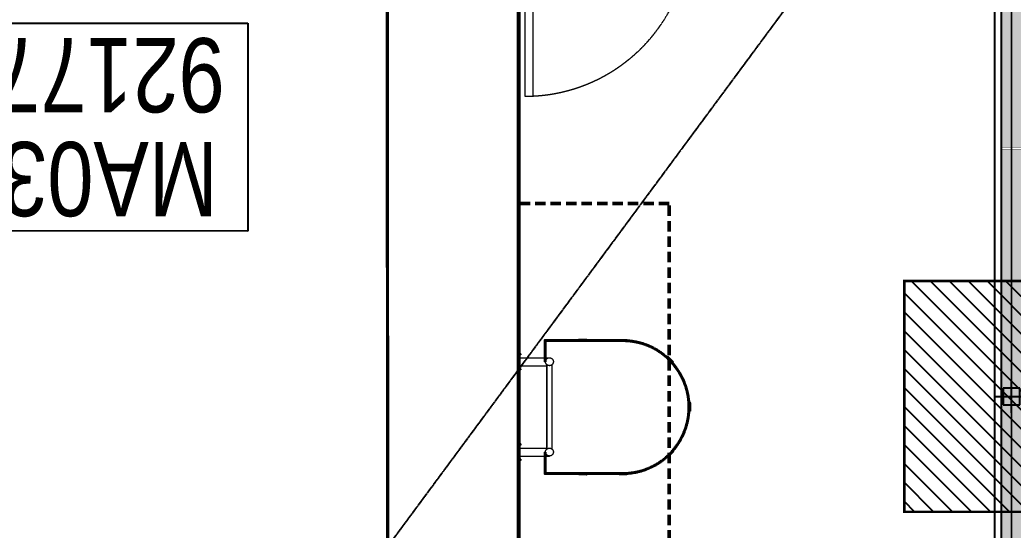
# Model space of a CAD drawing. Header units: centimetres. Extents: x -6122352 to 6876996, y -1694241 to 2592194.
# Drawn here: x 83026 to 89048, y -32394 to -29301 of the extents above; entities that cross this region are included whole.
import ezdxf
from ezdxf.xclip import XClip

# ---------------------------------------------------------------- set-up
doc = ezdxf.new("R2010")
doc.units = ezdxf.units.CM
doc.header["$MEASUREMENT"] = 0
doc.header["$XCLIPFRAME"] = 2
doc.header["$PDMODE"] = 66
doc.header["$PDSIZE"] = 100
for name, pattern in [('2. HG-ST XR COL 3A (5V 7V 9V 11V - GF (4M & 5D-E)$0$HIDDEN', [0.375, 0.25, -0.125]), ('23585-XR-AR-END-GROUND FLOOR$0$XR-END-GROUND FLOOR PLAN$0$HIDDEN2', [0.1875, 0.125, -0.0625]), ('AXIS2', [28.575, 19.05, -3.175, 3.175, -3.175]), ('DASHED2', [0.375, 0.25, -0.125]), ('HIDDEN', [0.375, 0.25, -0.125]), ('XR-AR-END-SETTING OUT PLAN$0$23261-XR-AR-SI-GF$0$HIDDEN', [0.375, 0.25, -0.125]), ('XR-AR-END-SETTING OUT PLAN$0$23585-XR-AR-END-GROUND FLOOR$0$23261-XR-AR-SI-GF$0$HIDDEN', [0.375, 0.25, -0.125]), ('XR-AR-END-SETTING OUT PLAN$0$23585-XR-AR-END-GROUND FLOOR$0$XR-END-GROUND FLOOR PLAN$0$HIDDEN2', [0.1875, 0.125, -0.0625]), ('XR-AR-END-SETTING OUT PLAN$0$23585-XR-AR-END-GROUND FLOOR$0$XR-END-GROUND FLOOR PLAN$0$xf_6a1$0$DASHED', [0.75, 0.5, -0.25]), ('XR-Master Plan MONTE CARLO$0$XREF-ROADS LAYOUT PLAN$0$PROPOSED INTERNAL ROAD - Option 01$0$Future road$0$DASHED2', [0.375, 0.25, -0.125])]:
    doc.linetypes.add(name, pattern=pattern)
for name, color, linetype in [('00-XREF', 7, 'Continuous'), ('23585-XR-AR-BOUNDARY WALLS AND SETBACKS$0$setback', 7, 'XR-AR-END-SETTING OUT PLAN$0$23261-XR-AR-SI-GF$0$HIDDEN'), ('@MI-FOOTINGS', 7, 'Continuous'), ('@MI-MEP', 7, 'Continuous'), ('@MI-REF LAYER', 7, 'Continuous'), ('@MI-TYPE-02', 6, 'Continuous'), ('B_TH_4', 7, 'Continuous'), ('G-HATCH-COL-WALL', 7, 'Continuous')]:
    doc.layers.add(name, color=color, linetype=linetype)
doc.layers.add('08-Compound Wall-2', color=6, linetype='Continuous', lineweight=25, true_color=0xff00ff)
doc.layers.add('23585-XR-AR-DAMAC PLOT LIMITS$0$1-End units', color=7, linetype='Continuous', lineweight=5, true_color=0xf8991e)
for name, color, linetype, lineweight in [('23585-XR-AR-END-GROUND FLOOR$0$A-LOVR-PLAN', 251, 'Continuous', 9), ('@ Foundations', 4, 'DASHED2', 50), ('A-ANNO-TEXT', 3, 'Continuous', 25), ('A-FLOR-XREF', 7, 'Continuous', 9), ('A-GRID2', 224, 'AXIS2', 0), ('HARDWARE', 1, 'Continuous', 15), ('XR-AR-END-SETTING OUT PLAN$0$23585-XR-AR-END-GROUND FLOOR$0$A-EQUP-KITN-PLAN', 202, 'Continuous', 9), ('XR-AR-END-SETTING OUT PLAN$0$23585-XR-AR-END-GROUND FLOOR$0$A-FLOR-OVHD', 9, 'XR-AR-END-SETTING OUT PLAN$0$23585-XR-AR-END-GROUND FLOOR$0$23261-XR-AR-SI-GF$0$HIDDEN', 15), ('XR-AR-END-SETTING OUT PLAN$0$23585-XR-AR-END-GROUND FLOOR$0$A-GLAZ-SILL', 8, 'Continuous', 5), ('XR-AR-END-SETTING OUT PLAN$0$23585-XR-AR-END-GROUND FLOOR$0$A-GLAZ-WNDO', 232, 'Continuous', 9), ('XR-AR-END-SETTING OUT PLAN$0$23585-XR-AR-END-GROUND FLOOR$0$A-LOVR-PLAN', 111, 'Continuous', 9), ('XR-AR-END-SETTING OUT PLAN$0$23585-XR-AR-END-GROUND FLOOR$0$A-WALL', 7, 'Continuous', 30), ('XR-AR-END-SETTING OUT PLAN$0$23585-XR-AR-END-GROUND FLOOR$0$S-COLS', 51, 'Continuous', 40), ('XR-AR-END-SETTING OUT PLAN$0$23585-XR-AR-END-GROUND FLOOR$0$S-COLS-PATT', 8, 'Continuous', 5)]:
    doc.layers.add(name, color=color, linetype=linetype, lineweight=lineweight)
doc.styles.get("Standard").update_dxf_attribs({"font": 'arial.ttf'})
doc.styles.add('Xref group 33-41$0$Overall SOP Plan$0$LAC-609-NG10-1-XREF-GRID-125SC$0$GRID-DIM-NO', font='arial.ttf', dxfattribs={"width": 0.8})
doc.dimstyles.new('LEADER', dxfattribs={"dimtxt": 0.18, "dimasz": 0.25, "dimexe": 0.18, "dimexo": 0.0625, "dimgap": 0.09, "dimtad": 0, "dimtih": 1, "dimtoh": 1, "dimdec": 4, "dimzin": 0, "dimdsep": 46, "dimtxsty": 'Standard', "dimblk": 'DOT', "dimcen": 0.09, "dimadec": 0, "dimazin": 0, "dimtfac": 1, "dimtdec": 4, "dimtofl": 0, "dimtmove": 0, "dimatfit": 3, "dimldrblk": 'DOT', "dimfxl": 1, "dimtolj": 1, "dimtzin": 0, "dimarcsym": 0})

# ---------------------------------------------------------------- blocks, each defined once
blk = doc.blocks.new('23585-XR-AR-BOUNDARY WALLS AND SETBACKS')
at = {"layer": '08-Compound Wall-2'}
blk.add_lwpolyline([(496436.7277, 2768919.1274), (496454.349, 2768902.9813), (496460.463, 2768909.6539), (496464.5164, 2768914.0775), (496468.5698, 2768918.5013), (496472.6232, 2768922.9251), (496476.6766, 2768927.3489), (496482.7904, 2768934.0213), (496465.1692, 2768950.1674)], dxfattribs=at)
at = {"layer": '23585-XR-AR-BOUNDARY WALLS AND SETBACKS$0$setback', "ltscale": 40, "const_width": 0.05}
blk.add_lwpolyline([(496464.3159, 2768947.0159), (496460.1612, 2768942.4815), (496456.1078, 2768938.0578), (496452.0542, 2768933.6341), (496448.0008, 2768929.2104), (496443.9477, 2768924.7866), (496439.7929, 2768920.2521), (496454.17, 2768907.0786), (496458.3248, 2768911.613), (496462.3782, 2768916.0366), (496466.4316, 2768920.4604), (496470.485, 2768924.8842), (496474.5384, 2768929.308), (496478.6931, 2768933.8423)], close=True, dxfattribs=at)
blk = doc.blocks.new('A$C9d9485f6')
at = {"layer": 'A-ANNO-TEXT', "rotation": 312.4881850805905}
blk.add_blockref('23585-XR-AR-BOUNDARY WALLS AND SETBACKS', (-2377088.5348, -1504219.2521), dxfattribs=at)
blk = doc.blocks.new('23585-XR-AR-DAMAC PLOT LIMITS')
at = {"layer": '23585-XR-AR-DAMAC PLOT LIMITS$0$1-End units', "color": 251, "true_color": 0x636466}
for points in [[(496482.9317, 2768934.0275), (496465.2367, 2768950.2411), (496471.4183, 2768956.9875), (496489.1133, 2768940.7737)], [(496476.7503, 2768927.2813), (496459.0553, 2768943.4949), (496465.2367, 2768950.2411), (496482.9317, 2768934.0275)]]:
    blk.add_lwpolyline(points, close=True, dxfattribs=at)
blk = doc.blocks.new('A$Cf093b529')
at = {"layer": 'A-ANNO-TEXT'}
blk.add_blockref('23585-XR-AR-DAMAC PLOT LIMITS', (-495391.9901, -2768603.4419), dxfattribs=at)
blk = doc.blocks.new('XR-AR-END-SETTING OUT PLAN$0$23585-XR-AR-END-GROUND FLOOR$0$XR-END-GROUND FLOOR PLAN$0$A$C69996ABC')
at = {"layer": 'XR-AR-END-SETTING OUT PLAN$0$23585-XR-AR-END-GROUND FLOOR$0$A-GLAZ-SILL'}
blk.add_line((0.25, 1), (0.25, 0.1), dxfattribs=at)
at = {"layer": 'XR-AR-END-SETTING OUT PLAN$0$23585-XR-AR-END-GROUND FLOOR$0$A-GLAZ-WNDO'}
for p, q in [((0, 1), (0, 0.95)), ((0.25, 1), (0, 1)), ((0.15, 0.95), (0.15, 1)), ((0.15, 1), (0.15, 0.1)), ((0, 0.95), (0.15, 0.95)), ((0, 0.95), (0, 0.15)), ((0.15, 0.15), (0, 0.15)), ((0, 0.1), (0, 0.15)), ((0.15, 0.1), (0.15, 0.15)), ((0.25, 0.1), (0, 0.1))]:
    blk.add_line(p, q, dxfattribs=at)
blk.add_lwpolyline([(0, 0.95), (0, 0.15), (0.05, 0.15), (0.05, 0.95)], close=True, dxfattribs=at)
blk.add_lwpolyline([(0.05, 0.1), (0, 0.1)], dxfattribs=at)
blk = doc.blocks.new('XR-AR-END-SETTING OUT PLAN$0$23585-XR-AR-END-GROUND FLOOR$0$XR-END-GROUND FLOOR PLAN$0$A$C45491A9B')
blk.add_lwpolyline([(-50, 0), (0, 0), (0, 1000), (-50, 1000)], close=True)
at = {"color": 8, "linetype": 'XR-AR-END-SETTING OUT PLAN$0$23585-XR-AR-END-GROUND FLOOR$0$XR-END-GROUND FLOOR PLAN$0$HIDDEN2'}
blk.add_arc((0, 0), 1000, 90, 180, dxfattribs=at)
blk = doc.blocks.new('XR-AR-END-SETTING OUT PLAN$0$23585-XR-AR-END-GROUND FLOOR$0$A$C75a8815d')
at = {"layer": 'XR-AR-END-SETTING OUT PLAN$0$23585-XR-AR-END-GROUND FLOOR$0$S-COLS', "color": 252, "lineweight": 30}
blk.add_lwpolyline([(0, 8600), (0, 7600), (250, 7600), (250, 8600)], close=True, dxfattribs=at)
blk = doc.blocks.new('23585-XR-AR-END-GROUND FLOOR$0$XR-END-GROUND FLOOR PLAN$0$A$C45491A9B')
blk.add_lwpolyline([(-50, 0), (0, 0), (0, 1000), (-50, 1000)], close=True)
at = {"color": 8, "linetype": '23585-XR-AR-END-GROUND FLOOR$0$XR-END-GROUND FLOOR PLAN$0$HIDDEN2'}
blk.add_arc((0, 0), 1000, 90, 180, dxfattribs=at)
blk = doc.blocks.new('XR-AR-END-SETTING OUT PLAN')
at = {"layer": 'XR-AR-END-SETTING OUT PLAN$0$23585-XR-AR-END-GROUND FLOOR$0$A-EQUP-KITN-PLAN', "color": 8}
for p, q in [((3650.1, 14100), (5250.1, 14100)), ((3650.1, 13850), (3650.1, 14100)), ((5250.1, 13850), (5250.1, 14100)), ((3650.1, 13750), (5250.1, 13750)), ((3850.1, 11100), (3850.1, 13150)), ((5650.1, 13150), (3850.1, 13150))]:
    blk.add_line(p, q, dxfattribs=at)
at = {"layer": 'XR-AR-END-SETTING OUT PLAN$0$23585-XR-AR-END-GROUND FLOOR$0$A-EQUP-KITN-PLAN', "color": 8, "linetype": 'XR-AR-END-SETTING OUT PLAN$0$23585-XR-AR-END-GROUND FLOOR$0$XR-END-GROUND FLOOR PLAN$0$xf_6a1$0$DASHED'}
for p, q in [((3650.1, 12900), (3650.1, 13850)), ((3250.1, 12900), (3650.1, 12900))]:
    blk.add_line(p, q, dxfattribs=at)
at = {"layer": 'XR-AR-END-SETTING OUT PLAN$0$23585-XR-AR-END-GROUND FLOOR$0$A-FLOR-OVHD', "color": 8, "ltscale": 5}
for p, q in [((5250.3, 13850), (3650.2, 13850)), ((5250.1, 13750), (3650.1, 13750)), ((5650.1, 12950), (5650.1, 11300)), ((5750.1, 12950), (5750.1, 11300))]:
    blk.add_line(p, q, dxfattribs=at)
at = {"layer": 'XR-AR-END-SETTING OUT PLAN$0$23585-XR-AR-END-GROUND FLOOR$0$A-WALL', "color": 8}
for points in [[(3000.1, 12900), (3250.1, 12900), (3250.1, 13750), (3250.1, 14850), (3000.1, 14850)], [(3650.1, 13750), (3250.1, 13750), (3250.1, 13850), (3650.1, 13850)], [(5250.1, 13750), (5250.1, 13850), (5750.1, 13850), (5750.1, 12950), (5650.1, 12950), (5650.1, 13750)], [(5650.1, 10500), (5750.1, 10500), (5750.1, 11300), (5650.1, 11300)]]:
    blk.add_lwpolyline(points, close=True, dxfattribs=at)
blk.add_lwpolyline([(3850.1, 10500), (5750.1, 10500), (5750.1, 10250), (4790.1, 10250), (4790.1, 10150), (4540.1, 10150), (4540.1, 10250), (3000.1, 10250), (3000.1, 12000), (3250.1, 12000), (3250.1, 11100), (3850.1, 11100), (3850.1, 10500)], dxfattribs=at)
at = {"color": 8, "xscale": 1000.000000000001, "yscale": 1000.000000000001, "zscale": 1000.000000000001}
blk.add_blockref('XR-AR-END-SETTING OUT PLAN$0$23585-XR-AR-END-GROUND FLOOR$0$XR-END-GROUND FLOOR PLAN$0$A$C69996ABC', (3000.1, 11900), dxfattribs=at)
at = {"layer": '23585-XR-AR-END-GROUND FLOOR$0$A-LOVR-PLAN'}
blk.add_blockref('23585-XR-AR-END-GROUND FLOOR$0$XR-END-GROUND FLOOR PLAN$0$A$C45491A9B', (2950, 10600), dxfattribs=at)
at = {"layer": 'XR-AR-END-SETTING OUT PLAN$0$23585-XR-AR-END-GROUND FLOOR$0$A-LOVR-PLAN', "color": 8}
blk.add_blockref('XR-AR-END-SETTING OUT PLAN$0$23585-XR-AR-END-GROUND FLOOR$0$XR-END-GROUND FLOOR PLAN$0$A$C45491A9B', (2950.1, 10600), dxfattribs=at)
at = {"layer": 'XR-AR-END-SETTING OUT PLAN$0$23585-XR-AR-END-GROUND FLOOR$0$S-COLS-PATT', "color": 8}
blk.add_blockref('XR-AR-END-SETTING OUT PLAN$0$23585-XR-AR-END-GROUND FLOOR$0$A$C75a8815d', (3000.1, 5500), dxfattribs=at)
blk = doc.blocks.new('A$Cbc1183fc')
at = {"layer": 'HARDWARE', "linetype": 'XR-Master Plan MONTE CARLO$0$XREF-ROADS LAYOUT PLAN$0$PROPOSED INTERNAL ROAD - Option 01$0$Future road$0$DASHED2', "ltscale": 0.1}
blk.add_hatch(color=251, dxfattribs=at).paths.add_polyline_path([(2.9, 4.2), (1, 4.2), (1, 14.2), (2.9, 14.2)])
at = {"layer": 'A-GRID2', "color": 251, "linetype": 'XR-Master Plan MONTE CARLO$0$XREF-ROADS LAYOUT PLAN$0$PROPOSED INTERNAL ROAD - Option 01$0$Future road$0$DASHED2', "ltscale": 0.5}
blk.add_line((-47, 9.2), (106.9, 9.2), dxfattribs=at)
at = {"layer": 'HARDWARE', "color": 7, "ltscale": 0.1}
for p, q in [((-44.1, 12.8), (-44.7, 12.2)), ((-44.7, 6.2), (-44.7, 12.2)), ((-44.7, 6.2), (-44.1, 5.6)), ((-44.1, 12.8), (-44.1, 5.6)), ((-44.1, 12.8), (-41.8, 12.8)), ((-44.1, 5.6), (-41.8, 5.6)), ((-40.4, 14.2), (-41.8, 12.8)), ((-41.8, 5.7), (-41.8, 12.8)), ((-40.4, 4.2), (-41.8, 5.7)), ((-41.3, 13.3), (-39.1, 13.3)), ((-41.3, 5.2), (-39.1, 5.2)), ((-40.4, 4.2), (-40.4, 14.2)), ((-39.1, 14.2), (-40.4, 14.2)), ((-39.1, 4.2), (-40.4, 4.2)), ((-39.1, 17.3), (-38.4, 18.6)), ((-39.1, 17.3), (-39.1, 1.1)), ((-39.1, 1.1), (-38.4, -0.2)), ((-31.7, 18.6), (-38.4, 18.6)), ((-31.7, 13.9), (-38.4, 13.9)), ((-31.7, 4.5), (-38.4, 4.5)), ((-31, 17.3), (-31.7, 18.6)), ((-31, 1.1), (-31.7, -0.2)), ((-31, 19.8), (-31, -1.4)), ((-29, 19.8), (-31, 19.8)), ((-29, 19.8), (-29, -1.4)), ((-31.7, -0.2), (-38.4, -0.2)), ((-29, -1.4), (-31, -1.4))]:
    blk.add_line(p, q, dxfattribs=at)
at = {"layer": 'HARDWARE', "color": 251, "linetype": 'XR-Master Plan MONTE CARLO$0$XREF-ROADS LAYOUT PLAN$0$PROPOSED INTERNAL ROAD - Option 01$0$Future road$0$DASHED2', "ltscale": 0.1}
for p, q in [((72.8, 14.2), (-29, 14.2)), ((-29, 13.3), (1, 13.3)), ((-29, 5.2), (1, 5.2)), ((72.8, 4.2), (-29, 4.2)), ((1, 14.2), (1, 4.2)), ((72.8, 4.2), (72.8, 14.2)), ((77.9, 13), (73.1, 13)), ((77.9, 5.4), (73.1, 5.4)), ((87.3, 14.7), (77.9, 14.3)), ((77.9, 11.6), (77.9, 14.3)), ((77.9, 14.2), (77.9, 4.3)), ((79.6, 11.6), (77.9, 11.6)), ((79.6, 10.4), (77.9, 10.5)), ((90.4, 3.6), (77.9, 4.3)), ((89.9, 6), (87.2, 6.1)), ((87.4, 14.8), (87.5, 15.1)), ((89.4, 14.9), (87.5, 15.1)), ((91.3, 12.1), (87.5, 11.9)), ((87.6, 6.1), (88.6, 6.9)), ((88.5, 5.2), (87.6, 6.1)), ((91.5, 9.9), (87.7, 10.1)), ((88.5, 13.8), (88.4, 15.5)), ((88.6, 7.4), (88.5, 4.8)), ((89.5, 6), (88.5, 5.2)), ((88.6, 6.9), (89.5, 6)), ((92.4, 14.9), (89.5, 14.8)), ((92.5, 12.5), (91.3, 12.1)), ((93, 9.5), (91.5, 9.9)), ((92.4, 14.9), (92.5, 15.4)), ((92.6, 14.2), (92.4, 14.9)), ((92.6, 14.2), (92.5, 15.4)), ((93.4, 15), (92.5, 15.4)), ((93.6, 12.9), (92.5, 12.5)), ((92.8, 8.1), (92.6, 4.7)), ((94.4, 9), (93, 9.5)), ((95.5, 15.1), (93.4, 15)), ((93.5, 3.9), (94.4, 4.2)), ((94.8, 13.4), (93.6, 12.9)), ((95.4, 8), (94.4, 9)), ((94.4, 4.2), (95.1, 4.8)), ((99.5, 4.2), (94.5, 4.2)), ((95.6, 14.3), (94.8, 13.4)), ((95.1, 4.8), (95.6, 5.6)), ((95.7, 6.6), (95.4, 8)), ((95.6, 14.3), (95.5, 15.1)), ((99.5, 14.2), (95.6, 14.2)), ((95.6, 5.6), (95.7, 6.6)), ((95.8, 4.2), (95.8, 14.2)), ((99.5, 14.2), (99.5, 4.2)), ((99.5, 14.2), (101, 12.7)), ((101, 5.7), (99.5, 4.2)), ((101, 12.7), (101, 5.7))]:
    blk.add_line(p, q, dxfattribs=at)
at = {"layer": 'HARDWARE', "color": 7, "ltscale": 0.1}
for centre, radius, start, end in [((-35, 16.3), 4.15, 145.56153, 214.43847), ((-23.6, 9.2), 15.5, 162.38303, 197.61697), ((-35, 2.2), 4.15, 145.56153, 214.43847), ((-35.1, 16.3), 4.15, 325.56153, 34.43847), ((-46.5, 9.2), 15.5, 342.38303, 17.61697), ((-35.1, 2.2), 4.15, 325.56153, 34.43847)]:
    blk.add_arc(centre, radius, start, end, dxfattribs=at)
at = {"layer": 'HARDWARE', "color": 251, "linetype": 'XR-Master Plan MONTE CARLO$0$XREF-ROADS LAYOUT PLAN$0$PROPOSED INTERNAL ROAD - Option 01$0$Future road$0$DASHED2', "ltscale": 0.1}
for centre, radius, start, end in [((73.1, 13.4), 0.383, 180, 270), ((73.1, 5.1), 0.383, 90, 180), ((79.5, 11), 0.618, 278.59794, 81.40206), ((87.8, 11), 0.945, 107.85183, 263.87475), ((87.3, 14.8), 0.126, 272.64983, 352.64983), ((88.1, 21), 6.36, 263.79237, 281.5073), ((89.5, 14.9), 0.126, 205.90986, 272.64983), ((91.1, 16.1), 12.5, 267.00001, 281.29928), ((103, 5.9), 10.5, 167.79804, 186.20196), ((89.6, 18.2), 5.03, 306.64926, 319.73694), ((91.5, 6.5), 2.05, 302.03305, 51.96695)]:
    blk.add_arc(centre, radius, start, end, dxfattribs=at)
blk = doc.blocks.new('A$Ce8294b64')
at = {"layer": 'G-HATCH-COL-WALL'}
h = blk.add_hatch(dxfattribs=at)
h.set_pattern_fill('ANSI31', color=1, angle=-180)
h.set_pattern_definition([(225, (514377.98569, 2792684.2586), (0.0883883476483, -0.0883883476483), [])])
h.paths.add_polyline_path([(182, 205.8), (182, 201.8), (132, 201.8), (132, 205.8)])
h = blk.add_hatch(dxfattribs=at)
h.set_pattern_fill('ANSI31', color=1, angle=-180)
h.set_pattern_definition([(225, (87727.86581, 154293.15586), (0.08838834765, -0.08838834765), [])])
h.paths.add_polyline_path([(426, 201.8), (426, 205.8), (376, 205.8), (376, 201.8)])
h = blk.add_hatch(dxfattribs=at)
h.set_pattern_fill('ANSI31', color=1, angle=-135)
h.set_pattern_definition([(270, (-1611104.54312, 2338274.30322), (0.125, -6e-16), [])])
h.paths.add_polyline_path([(-115.5, 102.3), (-112.7, 99.5), (-148.1, 64.2), (-150.9, 67)])
h = blk.add_hatch(dxfattribs=at)
h.set_pattern_fill('ANSI31', color=1, angle=-90)
h.set_pattern_definition([(315, (-2792731.5073, 514016.45575), (0.0883883476483, 0.0883883476483), [])])
h.paths.add_polyline_path([(-253, -179.5), (-249, -179.5), (-249, -229.5), (-253, -229.5)])
h = blk.add_hatch(dxfattribs=at)
h.set_pattern_fill('ANSI31', color=1, angle=-45)
h.set_pattern_definition([(360, (-2338322.85193, -1611465.07803), (8e-17, 0.125), [])])
h.paths.add_polyline_path([(-150.9, -476.1), (-148.1, -473.2), (-112.7, -508.6), (-115.5, -511.4)])
h = blk.add_hatch(dxfattribs=at)
h.set_pattern_fill('ANSI31', color=1)
h.set_pattern_definition([(45, (-514065.00446, -2793090.97261), (-0.0883883476483, 0.0883883476483), [])])
h.paths.add_polyline_path([(131, -612.5), (131, -608.5), (181, -608.5), (181, -612.5)])
h = blk.add_hatch(dxfattribs=at)
h.set_pattern_fill('ANSI31', color=1, angle=-180)
h.set_pattern_definition([(225, (87727.86581, 154295.45586), (0.08838834765, -0.08838834765), [])])
h.paths.add_polyline_path([(426, -608.2), (426, -612.2), (376, -612.2), (376, -608.2)])
at = {"color": 1}
for p, q in [((626, 93.5), (602, 93.5)), ((626, 69.5), (632, 69.5)), ((791, 93.5), (632, 93.5)), ((585.5, 52), (585.5, -460.8)), ((618.5, 52), (618.5, -460.8)), ((791, 45.5), (618.8, 45.5)), ((791, -454.2), (618.5, -454.2)), ((625.9, -478.2), (632, -478.2)), ((626, -502.2), (602, -502.2)), ((791, -502.2), (632, -502.2))]:
    blk.add_line(p, q, dxfattribs=at)
for points in [[(182, 205.8), (182, 201.8), (132, 201.8), (132, 205.8)], [(426, 205.8), (426, 201.8), (376, 201.8), (376, 205.8)], [(-115.5, 102.3), (-112.7, 99.5), (-148.1, 64.2), (-150.9, 67)], [(-253, -179.5), (-249, -179.5), (-249, -229.5), (-253, -229.5)], [(-150.9, -476.1), (-148.1, -473.2), (-112.7, -508.6), (-115.5, -511.4)], [(131, -612.5), (131, -608.5), (181, -608.5), (181, -612.5)], [(426, -612.2), (426, -608.2), (376, -608.2), (376, -612.2)]]:
    blk.add_lwpolyline(points, close=True, dxfattribs=at)
for centre in [(602, 69.5), (602, -478.2)]:
    blk.add_circle(centre, 24, dxfattribs=at)
at = {"layer": '00-XREF', "color": 1, "flags": 128}
for points in [[(632, 69.5), (632, 201.7), (424, 201.8), (157, 201.8, 1), (157, -608.2), (424.6, -608.2), (632, -608.2), (632, -478.2)], [(626, 69.5), (626, 195.8), (420.7, 195.8), (157, 195.8, 1), (157, -602.2), (421.3, -602.2), (626, -602.2), (626, -478)]]:
    blk.add_lwpolyline(points, format="xyb", dxfattribs=at)
at = {"layer": '00-XREF', "color": 1}
for points in [[(801, 4), (801, 135), (791, 135), (791, 4)], [(801, -543.7), (801, -412.7), (791, -412.7), (791, -543.7)]]:
    blk.add_lwpolyline(points, close=True, dxfattribs=at)
at = {"color": 1, "xscale": -1, "rotation": 180}
for p in [(819.9, 125.5), (819.9, 33.2), (820, -422.5), (819.9, -513.5)]:
    blk.add_blockref('A$Cbc1183fc', p, dxfattribs=at)
blk = doc.blocks.new('A$Cbed221a8')
at = {"linetype": 'HIDDEN'}
for points in [[(1628.1, 13299.2), (1630, 13299.2), (1630, 13289.2), (1628.1, 13289.2)], [(1628.1, 13206.8), (1630, 13206.8), (1630, 13196.8), (1628.1, 13196.8)], [(1628, 12751.2), (1629.9, 12751.2), (1629.9, 12741.2), (1628, 12741.2)], [(1628.1, 12660.2), (1630, 12660.2), (1630, 12650.2), (1628.1, 12650.2)]]:
    blk.add_hatch(color=1, dxfattribs=at).paths.add_polyline_path(points)
at = {"color": 1, "linetype": 'HIDDEN'}
for p, q in [((1678, 13294.2), (1524.1, 13294.2)), ((1530, 13297.7), (1531.5, 13299.2)), ((1530, 13290.7), (1530, 13297.7)), ((1531.5, 13289.2), (1530, 13290.7)), ((1531.5, 13289.2), (1531.5, 13299.2)), ((1531.5, 13299.2), (1536.5, 13299.2)), ((1531.5, 13289.2), (1535.5, 13289.2)), ((1535.2, 13299.2), (1535.2, 13289.2)), ((1535.4, 13297.8), (1535.3, 13296.8)), ((1535.3, 13296.8), (1535.6, 13295.4)), ((1535.9, 13298.6), (1535.4, 13297.8)), ((1535.4, 13289.1), (1536.2, 13290)), ((1535.4, 13289.1), (1535.5, 13288.3)), ((1535.5, 13288.3), (1537.6, 13288.4)), ((1535.6, 13295.4), (1536.6, 13294.4)), ((1536.6, 13299.2), (1535.9, 13298.6)), ((1536.2, 13290), (1537.4, 13290.5)), ((1537.5, 13299.5), (1536.6, 13299.2)), ((1536.6, 13294.4), (1538.1, 13293.9)), ((1537.4, 13290.5), (1538.6, 13290.9)), ((1537.6, 13288.4), (1538.5, 13288)), ((1538.1, 13293.9), (1539.5, 13293.5)), ((1538.3, 13295.3), (1538.4, 13298.6)), ((1538.5, 13289.2), (1538.5, 13288)), ((1538.5, 13289.2), (1538.6, 13288.5)), ((1538.6, 13288.5), (1538.5, 13288)), ((1538.6, 13290.9), (1539.7, 13291.2)), ((1538.6, 13288.5), (1541.5, 13288.6)), ((1539.5, 13293.5), (1543.3, 13293.3)), ((1539.7, 13291.2), (1543.5, 13291.4)), ((1540.6, 13299.8), (1553.1, 13299.1)), ((1541.1, 13297.4), (1543.8, 13297.3)), ((1541.5, 13297.4), (1542.5, 13298.1)), ((1542.4, 13296.5), (1541.5, 13297.4)), ((1541.6, 13288.5), (1543.5, 13288.3)), ((1542.4, 13295.9), (1542.5, 13298.6)), ((1543.4, 13297.3), (1542.4, 13296.5)), ((1542.5, 13298.1), (1543.4, 13297.3)), ((1542.5, 13289.6), (1542.6, 13287.9)), ((1543.6, 13288.6), (1543.5, 13288.3)), ((1543.7, 13288.7), (1553.1, 13289.1)), ((1551.4, 13293), (1553.1, 13292.9)), ((1551.4, 13291.7), (1553.1, 13291.8)), ((1553.1, 13289.2), (1553.1, 13299.1)), ((1553.1, 13297.9), (1557.9, 13297.9)), ((1553.1, 13291.8), (1553.1, 13289.1)), ((1553.1, 13290.4), (1557.9, 13290.4)), ((1558.3, 13299.2), (1660, 13299.2)), ((1558.3, 13299.2), (1558.3, 13289.2)), ((1558.3, 13289.2), (1660, 13289.2)), ((1630, 13289.2), (1630, 13299.2)), ((1660, 13298.2), (1630, 13298.2)), ((1660, 13290.1), (1630, 13290.1)), ((1660, 13283.5), (1660, 13304.8)), ((1660, 13304.8), (1662, 13304.8)), ((1660, 13283.5), (1662, 13283.5)), ((1662, 13283.5), (1662, 13304.8)), ((1662, 13302.3), (1662.7, 13303.6)), ((1662, 13286), (1662.7, 13284.8)), ((1662.7, 13303.6), (1669.4, 13303.6)), ((1662.7, 13298.9), (1669.4, 13298.9)), ((1662.7, 13289.5), (1669.4, 13289.5)), ((1662.7, 13284.8), (1669.4, 13284.8)), ((1670.1, 13302.3), (1669.4, 13303.6)), ((1670.1, 13286), (1669.4, 13284.8)), ((1670.1, 13286), (1670.1, 13302.3)), ((1670.1, 13299.2), (1671.4, 13299.2)), ((1672.3, 13298.2), (1670.1, 13298.2)), ((1672.3, 13290.1), (1670.1, 13290.1)), ((1670.1, 13289.2), (1671.4, 13289.2)), ((1671.4, 13299.2), (1671.4, 13289.2)), ((1671.4, 13299.2), (1672.8, 13297.7)), ((1671.4, 13289.2), (1672.8, 13290.6)), ((1675.1, 13297.8), (1672.8, 13297.8)), ((1672.8, 13297.7), (1672.8, 13290.6)), ((1675.1, 13290.5), (1672.8, 13290.5)), ((1675.1, 13290.5), (1675.1, 13297.8)), ((1675.7, 13297.2), (1675.1, 13297.8)), ((1675.1, 13290.5), (1675.7, 13291.2)), ((1675.7, 13297.2), (1675.7, 13291.2)), ((1678, 13201.8), (1524.1, 13201.8)), ((1530, 13205.3), (1531.5, 13206.8)), ((1530, 13198.3), (1530, 13205.3)), ((1531.5, 13196.8), (1530, 13198.3)), ((1531.5, 13196.8), (1531.5, 13206.8)), ((1531.5, 13206.8), (1536.5, 13206.8)), ((1531.5, 13196.8), (1535.5, 13196.8)), ((1535.2, 13206.8), (1535.2, 13196.8)), ((1535.4, 13205.4), (1535.3, 13204.5)), ((1535.3, 13204.5), (1535.6, 13203)), ((1535.9, 13206.3), (1535.4, 13205.4)), ((1535.4, 13196.8), (1536.2, 13197.7)), ((1535.4, 13196.8), (1535.5, 13196)), ((1535.5, 13196), (1537.6, 13196.1)), ((1535.6, 13203), (1536.6, 13202)), ((1536.6, 13206.9), (1535.9, 13206.3)), ((1536.2, 13197.7), (1537.4, 13198.2)), ((1537.5, 13207.2), (1536.6, 13206.9)), ((1536.6, 13202), (1538.1, 13201.6)), ((1537.4, 13198.2), (1538.6, 13198.6)), ((1537.6, 13196.1), (1538.5, 13195.6)), ((1538.1, 13201.6), (1539.5, 13201.2)), ((1538.3, 13203), (1538.4, 13206.3)), ((1538.5, 13196.9), (1538.5, 13195.6)), ((1538.5, 13196.9), (1538.6, 13196.1)), ((1538.6, 13196.1), (1538.5, 13195.6)), ((1538.6, 13198.6), (1539.7, 13198.9)), ((1538.6, 13196.1), (1541.5, 13196.3)), ((1539.5, 13201.2), (1543.3, 13201)), ((1539.7, 13198.9), (1543.5, 13199.1)), ((1540.6, 13207.4), (1553.1, 13206.8)), ((1541.1, 13205.1), (1543.8, 13204.9)), ((1541.5, 13205.1), (1542.5, 13205.8)), ((1542.4, 13204.2), (1541.5, 13205.1)), ((1541.6, 13196.2), (1543.5, 13196)), ((1542.4, 13203.6), (1542.5, 13206.2)), ((1543.4, 13205), (1542.4, 13204.2)), ((1542.5, 13205.8), (1543.4, 13205)), ((1542.5, 13197.3), (1542.6, 13195.6)), ((1543.6, 13196.3), (1543.5, 13196)), ((1543.7, 13196.4), (1553.1, 13196.8)), ((1551.4, 13200.6), (1553.1, 13200.6)), ((1551.4, 13199.4), (1553.1, 13199.5)), ((1553.1, 13196.9), (1553.1, 13206.8)), ((1553.1, 13205.6), (1557.9, 13205.6)), ((1553.1, 13199.5), (1553.1, 13196.8)), ((1553.1, 13198.1), (1557.9, 13198.1)), ((1558.3, 13206.8), (1660, 13206.8)), ((1558.3, 13206.8), (1558.3, 13196.8)), ((1558.3, 13196.8), (1660, 13196.8)), ((1630, 13196.8), (1630, 13206.8)), ((1660, 13205.9), (1630, 13205.9)), ((1660, 13197.8), (1630, 13197.8)), ((1660, 13191.2), (1660, 13212.5)), ((1660, 13212.5), (1662, 13212.5)), ((1660, 13191.2), (1662, 13191.2)), ((1662, 13191.2), (1662, 13212.5)), ((1662, 13210), (1662.7, 13211.2)), ((1662, 13193.7), (1662.7, 13192.5)), ((1662.7, 13211.2), (1669.4, 13211.2)), ((1662.7, 13206.5), (1669.4, 13206.5)), ((1662.7, 13197.1), (1669.4, 13197.1)), ((1662.7, 13192.5), (1669.4, 13192.5)), ((1670.1, 13210), (1669.4, 13211.2)), ((1670.1, 13193.7), (1669.4, 13192.5)), ((1670.1, 13193.7), (1670.1, 13210)), ((1670.1, 13206.8), (1671.4, 13206.8)), ((1672.3, 13205.9), (1670.1, 13205.9)), ((1672.3, 13197.8), (1670.1, 13197.8)), ((1670.1, 13196.8), (1671.4, 13196.8)), ((1671.4, 13206.8), (1671.4, 13196.8)), ((1671.4, 13206.8), (1672.8, 13205.4)), ((1671.4, 13196.8), (1672.8, 13198.3)), ((1675.1, 13205.5), (1672.8, 13205.5)), ((1672.8, 13205.4), (1672.8, 13198.3)), ((1675.1, 13198.2), (1672.8, 13198.2)), ((1675.1, 13198.2), (1675.1, 13205.5)), ((1675.7, 13204.8), (1675.1, 13205.5)), ((1675.1, 13198.2), (1675.7, 13198.8)), ((1675.7, 13204.8), (1675.7, 13198.8)), ((1529.9, 12749.7), (1531.4, 12751.2)), ((1529.9, 12742.7), (1529.9, 12749.7)), ((1531.4, 12741.2), (1529.9, 12742.7)), ((1531.4, 12741.2), (1531.4, 12751.2)), ((1531.4, 12751.2), (1536.5, 12751.2)), ((1531.4, 12741.2), (1535.4, 12741.2)), ((1535.2, 12751.2), (1535.2, 12741.2)), ((1535.4, 12749.8), (1535.3, 12748.8)), ((1535.3, 12748.8), (1535.5, 12747.4)), ((1535.8, 12750.6), (1535.4, 12749.8)), ((1535.4, 12741.2), (1536.2, 12742.1)), ((1535.4, 12741.2), (1535.4, 12740.4)), ((1535.4, 12740.4), (1537.6, 12740.5)), ((1535.5, 12747.4), (1536.6, 12746.4)), ((1536.6, 12751.3), (1535.8, 12750.6)), ((1536.2, 12742.1), (1537.3, 12742.6)), ((1537.4, 12751.6), (1536.6, 12751.3)), ((1536.6, 12746.4), (1538, 12745.9)), ((1537.3, 12742.6), (1538.5, 12742.9)), ((1537.6, 12740.5), (1538.5, 12740)), ((1538, 12745.9), (1539.4, 12745.5)), ((1538.2, 12747.3), (1538.4, 12750.7)), ((1538.4, 12741.2), (1538.5, 12740)), ((1538.4, 12741.2), (1538.6, 12740.5)), ((1538.5, 12742.9), (1539.7, 12743.3)), ((1538.6, 12740.5), (1538.5, 12740)), ((1538.6, 12740.5), (1541.5, 12740.6)), ((1539.4, 12745.5), (1543.2, 12745.3)), ((1539.7, 12743.3), (1543.4, 12743.5)), ((1540.5, 12751.8), (1553.1, 12751.1)), ((1541, 12749.4), (1543.7, 12749.3)), ((1541.5, 12749.4), (1542.4, 12750.2)), ((1542.4, 12748.6), (1541.5, 12749.4)), ((1541.6, 12740.6), (1543.5, 12740.3)), ((1542.3, 12748), (1542.5, 12750.6)), ((1542.4, 12750.2), (1543.3, 12749.3)), ((1543.3, 12749.3), (1542.4, 12748.6)), ((1542.5, 12741.6), (1542.6, 12740)), ((1543.5, 12740.6), (1543.5, 12740.3)), ((1543.6, 12740.7), (1553.1, 12741.2)), ((1551.4, 12745), (1553.1, 12744.9)), ((1551.4, 12743.8), (1553.1, 12743.9)), ((1553.1, 12741.3), (1553.1, 12751.1)), ((1553.1, 12750), (1557.8, 12750)), ((1553.1, 12743.9), (1553.1, 12741.2)), ((1553.1, 12742.4), (1557.8, 12742.4)), ((1558.2, 12751.2), (1659.9, 12751.2)), ((1558.2, 12751.2), (1558.2, 12741.2)), ((1558.2, 12741.2), (1659.9, 12741.2)), ((1629.9, 12741.2), (1629.9, 12751.2)), ((1659.9, 12750.2), (1629.9, 12750.2)), ((1659.9, 12742.2), (1629.9, 12742.2)), ((1659.9, 12735.6), (1659.9, 12756.8)), ((1659.9, 12756.8), (1661.9, 12756.8)), ((1659.9, 12735.6), (1661.9, 12735.6)), ((1661.9, 12735.6), (1661.9, 12756.8)), ((1661.9, 12754.3), (1662.7, 12755.6)), ((1661.9, 12738.1), (1662.7, 12736.8)), ((1662.7, 12755.6), (1669.3, 12755.6)), ((1662.7, 12750.9), (1669.3, 12750.9)), ((1662.7, 12741.5), (1669.3, 12741.5)), ((1662.7, 12736.8), (1669.3, 12736.8)), ((1670.1, 12754.3), (1669.3, 12755.6)), ((1670.1, 12738.1), (1669.3, 12736.8)), ((1670.1, 12738.1), (1670.1, 12754.3)), ((1670.1, 12751.2), (1671.3, 12751.2)), ((1672.3, 12750.2), (1670.1, 12750.2)), ((1672.3, 12742.2), (1670.1, 12742.2)), ((1670.1, 12741.2), (1671.3, 12741.2)), ((1671.3, 12751.2), (1671.3, 12741.2)), ((1671.3, 12751.2), (1672.8, 12749.8)), ((1671.3, 12741.2), (1672.8, 12742.6)), ((1672.8, 12749.8), (1672.8, 12742.6)), ((1675, 12749.8), (1672.8, 12749.8)), ((1675, 12742.6), (1672.8, 12742.6)), ((1675, 12742.6), (1675, 12749.8)), ((1675.6, 12749.2), (1675, 12749.8)), ((1675, 12742.6), (1675.6, 12743.2)), ((1675.6, 12749.2), (1675.6, 12743.2)), ((1678, 12655.2), (1524.1, 12655.2)), ((1530, 12658.7), (1531.5, 12660.2)), ((1530, 12651.7), (1530, 12658.7)), ((1531.5, 12650.2), (1530, 12651.7)), ((1531.5, 12650.2), (1531.5, 12660.2)), ((1531.5, 12660.2), (1536.5, 12660.2)), ((1531.5, 12650.2), (1535.5, 12650.2)), ((1535.2, 12660.2), (1535.2, 12650.2)), ((1535.4, 12658.8), (1535.3, 12657.8)), ((1535.3, 12657.8), (1535.6, 12656.4)), ((1535.9, 12659.6), (1535.4, 12658.8)), ((1535.4, 12650.2), (1536.2, 12651)), ((1535.4, 12650.2), (1535.5, 12649.3)), ((1535.5, 12649.3), (1537.6, 12649.4)), ((1535.6, 12656.4), (1536.6, 12655.4)), ((1536.6, 12660.2), (1535.9, 12659.6)), ((1536.2, 12651), (1537.4, 12651.5)), ((1537.5, 12660.6), (1536.6, 12660.2)), ((1536.6, 12655.4), (1538.1, 12654.9)), ((1537.4, 12651.5), (1538.6, 12651.9)), ((1537.6, 12649.4), (1538.5, 12649)), ((1538.1, 12654.9), (1539.5, 12654.5)), ((1538.3, 12656.3), (1538.4, 12659.7)), ((1538.5, 12650.2), (1538.5, 12649)), ((1538.5, 12650.2), (1538.6, 12649.5)), ((1538.6, 12649.5), (1538.5, 12649)), ((1538.6, 12651.9), (1539.7, 12652.3)), ((1538.6, 12649.5), (1541.5, 12649.6)), ((1539.5, 12654.5), (1543.3, 12654.3)), ((1539.7, 12652.3), (1543.5, 12652.5)), ((1540.6, 12660.8), (1553.1, 12660.1)), ((1541.1, 12658.4), (1543.8, 12658.3)), ((1541.5, 12658.4), (1542.5, 12659.2)), ((1542.4, 12657.5), (1541.5, 12658.4)), ((1541.6, 12649.6), (1543.5, 12649.3)), ((1542.4, 12657), (1542.5, 12659.6)), ((1543.4, 12658.3), (1542.4, 12657.5)), ((1542.5, 12659.2), (1543.4, 12658.3)), ((1542.5, 12650.6), (1542.6, 12649)), ((1543.6, 12649.6), (1543.5, 12649.3)), ((1543.7, 12649.7), (1553.1, 12650.2)), ((1551.4, 12654), (1553.1, 12653.9)), ((1551.4, 12652.8), (1553.1, 12652.9)), ((1553.1, 12650.3), (1553.1, 12660.1)), ((1553.1, 12659), (1557.9, 12659)), ((1553.1, 12652.9), (1553.1, 12650.2)), ((1553.1, 12651.4), (1557.9, 12651.4)), ((1558.3, 12660.2), (1660, 12660.2)), ((1558.3, 12660.2), (1558.3, 12650.2)), ((1558.3, 12650.2), (1660, 12650.2)), ((1630, 12650.2), (1630, 12660.2)), ((1660, 12659.2), (1630, 12659.2)), ((1660, 12651.2), (1630, 12651.2)), ((1660, 12644.6), (1660, 12665.8)), ((1660, 12665.8), (1662, 12665.8)), ((1662, 12644.6), (1662, 12665.8)), ((1662, 12663.3), (1662.7, 12664.6)), ((1662, 12647.1), (1662.7, 12645.8)), ((1662.7, 12664.6), (1669.4, 12664.6)), ((1662.7, 12659.9), (1669.4, 12659.9)), ((1662.7, 12650.5), (1669.4, 12650.5)), ((1670.1, 12663.3), (1669.4, 12664.6)), ((1670.1, 12647.1), (1669.4, 12645.8)), ((1670.1, 12647.1), (1670.1, 12663.3)), ((1670.1, 12660.2), (1671.4, 12660.2)), ((1672.3, 12659.2), (1670.1, 12659.2)), ((1672.3, 12651.2), (1670.1, 12651.2)), ((1670.1, 12650.2), (1671.4, 12650.2)), ((1671.4, 12660.2), (1671.4, 12650.2)), ((1671.4, 12660.2), (1672.8, 12658.8)), ((1671.4, 12650.2), (1672.8, 12651.6)), ((1672.8, 12658.8), (1672.8, 12651.6)), ((1675.1, 12658.8), (1672.8, 12658.8)), ((1675.1, 12651.6), (1672.8, 12651.6)), ((1675.1, 12651.6), (1675.1, 12658.8)), ((1675.7, 12658.2), (1675.1, 12658.8)), ((1675.1, 12651.6), (1675.7, 12652.2)), ((1675.7, 12658.2), (1675.7, 12652.2)), ((1660, 12644.6), (1662, 12644.6)), ((1662.7, 12645.8), (1669.4, 12645.8))]:
    blk.add_line(p, q, dxfattribs=at)
at = {"color": 251, "linetype": '2. HG-ST XR COL 3A (5V 7V 9V 11V - GF (4M & 5D-E)$0$HIDDEN'}
for p, q in [((1317.5, 12723.7), (1317.5, 13223.3)), ((1319.5, 12725.7), (1319.5, 13221.3))]:
    blk.add_line(p, q, dxfattribs=at)
at = {"color": 1, "linetype": 'HIDDEN', "ltscale": 10}
blk.add_line((1678, 12746.2), (1524.1, 12746.2), dxfattribs=at)
at = {"color": 1, "linetype": 'HIDDEN'}
for centre, radius, start, end in [((1539.9, 13287.3), 12.5, 87.00001, 101.29928), ((1539.5, 13296.9), 2.05, 122.03305, 231.96695), ((1541.5, 13285.2), 5.03, 126.64926, 139.73694), ((1528, 13297.5), 10.5, 347.79804, 6.20196), ((1541.5, 13288.5), 0.126, 25.90986, 92.64983), ((1542.9, 13282.4), 6.36, 83.79237, 101.5073), ((1543.2, 13292.3), 0.945, 287.85183, 83.87475), ((1543.7, 13288.6), 0.126, 92.64983, 172.64983), ((1551.5, 13292.4), 0.618, 98.59794, 261.40206), ((1557.9, 13298.3), 0.383, 270, 0), ((1557.9, 13290), 0.383, 0, 90), ((1666.2, 13301.2), 4.15, 145.56153, 214.43847), ((1677.5, 13294.2), 15.5, 162.38303, 197.61697), ((1666.2, 13287.1), 4.15, 145.56153, 214.43847), ((1666, 13301.2), 4.15, 325.56153, 34.43847), ((1654.6, 13294.2), 15.5, 342.38303, 17.61697), ((1666, 13287.1), 4.15, 325.56153, 34.43847), ((1539.9, 13194.9), 12.5, 87.00001, 101.29928), ((1539.5, 13204.6), 2.05, 122.03305, 231.96695), ((1541.5, 13192.8), 5.03, 126.64926, 139.73694), ((1528, 13205.2), 10.5, 347.79804, 6.20196), ((1541.5, 13196.1), 0.126, 25.90986, 92.64983), ((1542.9, 13190), 6.36, 83.79237, 101.5073), ((1543.2, 13200), 0.945, 287.85183, 83.87475), ((1543.7, 13196.2), 0.126, 92.64983, 172.64983), ((1551.5, 13200), 0.618, 98.59794, 261.40206), ((1557.9, 13206), 0.383, 270, 0), ((1557.9, 13197.7), 0.383, 0, 90), ((1666.2, 13208.9), 4.15, 145.56153, 214.43847), ((1677.5, 13201.8), 15.5, 162.38303, 197.61697), ((1666.2, 13194.8), 4.15, 145.56153, 214.43847), ((1666, 13208.9), 4.15, 325.56153, 34.43847), ((1654.6, 13201.8), 15.5, 342.38303, 17.61697), ((1666, 13194.8), 4.15, 325.56153, 34.43847), ((1539.9, 12739.3), 12.5, 87.00001, 101.29928), ((1539.5, 12749), 2.05, 122.03305, 231.96695), ((1541.4, 12737.2), 5.03, 126.64926, 139.73694), ((1528, 12749.6), 10.5, 347.79804, 6.20196), ((1541.5, 12740.5), 0.126, 25.90986, 92.64983), ((1542.8, 12734.4), 6.36, 83.79237, 101.5073), ((1543.1, 12744.4), 0.945, 287.85183, 83.87475), ((1543.6, 12740.6), 0.126, 92.64983, 172.64983), ((1551.5, 12744.4), 0.618, 98.59794, 261.40206), ((1557.8, 12750.4), 0.383, 270, 0), ((1557.8, 12742), 0.383, 0, 90), ((1666.1, 12753.2), 4.15, 145.56153, 214.43847), ((1677.5, 12746.2), 15.5, 162.38303, 197.61697), ((1666.1, 12739.2), 4.15, 145.56153, 214.43847), ((1665.9, 12753.2), 4.15, 325.56153, 34.43847), ((1654.6, 12746.2), 15.5, 342.38303, 17.61697), ((1665.9, 12739.2), 4.15, 325.56153, 34.43847), ((1539.9, 12648.3), 12.5, 87.00001, 101.29928), ((1539.5, 12657.9), 2.05, 122.03305, 231.96695), ((1541.5, 12646.2), 5.03, 126.64926, 139.73694), ((1528, 12658.5), 10.5, 347.79804, 6.20196), ((1541.5, 12649.5), 0.126, 25.90986, 92.64983), ((1542.9, 12643.4), 6.36, 83.79237, 101.5073), ((1543.2, 12653.4), 0.945, 287.85183, 83.87475), ((1543.7, 12649.6), 0.126, 92.64983, 172.64983), ((1551.5, 12653.4), 0.618, 98.59794, 261.40206), ((1557.9, 12659.4), 0.383, 270, 0), ((1557.9, 12651), 0.383, 0, 90), ((1666.2, 12662.2), 4.15, 145.56153, 214.43847), ((1677.5, 12655.2), 15.5, 162.38303, 197.61697), ((1666.2, 12648.2), 4.15, 145.56153, 214.43847), ((1666, 12662.2), 4.15, 325.56153, 34.43847), ((1654.6, 12655.2), 15.5, 342.38303, 17.61697), ((1666, 12648.2), 4.15, 325.56153, 34.43847)]:
    blk.add_arc(centre, radius, start, end, dxfattribs=at)
at = {"color": 4}
blk.add_blockref('A$Ce8294b64', (699, 13177.9), dxfattribs=at)
blk = doc.blocks.new('END UNIT')
at = {"xscale": 0.001, "yscale": 0.001, "zscale": 0.001}
blk.add_blockref('XR-AR-END-SETTING OUT PLAN', (-9.1502, 0), dxfattribs=at)
at = {"layer": 'A-FLOR-XREF', "xscale": 0.001, "yscale": 0.001, "zscale": 0.001}
blk.add_blockref('A$Cbed221a8', (-7.6501, 0.5099, 0), dxfattribs=at)
blk = doc.blocks.new('TH_4')
blk.add_blockref('END UNIT', (495802.3054, 2769130.5141))
blk = doc.blocks.new('A$C780da55d')
at = {"layer": 'B_TH_4', "xscale": 1.000039159572381, "yscale": 1.000039159572381, "zscale": 1.000039159572381}
blk.add_blockref('TH_4', (-495814.0705, -2769239.3021), dxfattribs=at)
blk = doc.blocks.new('23585-XR-AR-MALDIVE-2$0$TH_4')
blk.add_blockref('A$C780da55d', (495794.6554, 2769130.8641))
at = {"layer": '@ Foundations', "linetype": 'DASHED2', "ltscale": 0.25}
blk.add_lwpolyline([(495795.2303, 2769142.7648), (495797.3303, 2769142.7648), (495797.3303, 2769145.4648), (495795.2303, 2769145.4648)], close=True, dxfattribs=at)
blk = doc.blocks.new('A$Ca180d4cc')
at = {"color": 1, "true_color": 0xeb0000, "const_width": 0.01}
blk.add_lwpolyline([(33.1481, 0.0002), (27.1482, 0), (21.1482, 0.0002), (15.1482, 0.0002), (9.1482, 0.0002), (0.001, 0.0002), (0, 23.9999), (9.1482, 24), (15.1482, 24.0001), (21.1482, 24.0001), (27.1482, 24.0002), (33.1482, 24.0002), (42.2983, 24.0001), (42.2983, 0.0002)], close=True, dxfattribs=at)
blk = doc.blocks.new('A$C9656bef6')
at = {"color": 1, "true_color": 0xeb0000, "const_width": 0.01}
blk.add_lwpolyline([(33.1498, 0.0002), (27.1499, 0), (21.1499, 0), (15.1499, 0.0002), (9.1499, 0.0002), (0, 0.0002), (0, 24.0001), (9.1499, 24.0001), (15.1499, 24.0001), (21.1499, 24.0002), (27.1499, 24.0002), (33.1498, 24.0001), (42.2997, 24.0001), (42.3, 0.0002)], close=True, dxfattribs=at)
blk = doc.blocks.new('_Dot')
at = {"color": 0, "linetype": 'ByBlock', "lineweight": -2}
blk.add_line((-0.5, 0), (-1, 0), dxfattribs=at)
at = {"color": 0, "linetype": 'ByBlock', "const_width": 0.5}
blk.add_lwpolyline([(-0.25, 0, 1), (0.25, 0, 1)], format="xyb", close=True, dxfattribs=at)
blk = doc.blocks.new('A$C2baae4c6')
at = {"color": 1, "true_color": 0xeb0000, "const_width": 0.01}
blk.add_lwpolyline([(33.1481, 1.3114), (27.1482, 1.3113), (21.1482, 1.3115), (15.1482, 1.3115), (9.1482, 1.3114), (0.001, 1.3114), (0, 25.3112), (9.1482, 25.3113), (15.1482, 25.3113), (21.1482, 25.3114), (27.1482, 25.3114), (33.1482, 25.3115), (42.2983, 25.3113), (42.2983, 1.3114)], close=True, dxfattribs=at)
blk = doc.blocks.new('A$Cc58cf1eb')
at = {"color": 1, "true_color": 0xeb0000, "const_width": 0.01}
blk.add_lwpolyline([(33.1498, 1.3115), (27.1499, 1.3113), (21.1499, 1.3113), (15.1499, 1.3115), (9.1499, 1.3115), (0, 1.3115), (0, 25.3113), (9.1499, 25.3113), (15.1499, 25.3114), (21.1499, 25.3114), (27.1499, 25.3115), (33.1498, 25.3114), (42.2997, 25.3114), (42.3, 1.3115)], close=True, dxfattribs=at)
blk = doc.blocks.new('T2-FOOTING PLAN')
at = {"layer": '@MI-FOOTINGS', "transparency": 33554679}
h = blk.add_hatch(dxfattribs=at)
h.set_pattern_fill('ANSI31', color=8, scale=650)
h.paths.add_polyline_path([(-700, 650), (700, 650), (700, -650), (-700, -650)])
at = {"layer": '@MI-FOOTINGS', "color": 160, "true_color": 0x3340f0, "const_width": 15}
blk.add_lwpolyline([(-700, 650), (700, 650), (700, -650), (-700, -650)], close=True, dxfattribs=at)
at = {"layer": '@MI-FOOTINGS', "color": 30}
blk.add_point((0, 0), dxfattribs=at)
blk = doc.blocks.new('T2-PARTITION WALL')
at = {"layer": '@MI-TYPE-02'}
h = blk.add_hatch(color=256, dxfattribs=at)
h.dxf.hatch_style = 1
h.paths.add_polyline_path([(-71, -42098.6), (-68.9, -48000.4), (51.1, -48000.4), (49, -42098.6)])
h.paths.add_polyline_path([(-68.9, -36088.6), (-71, -42088.6), (49, -42088.6), (51.1, -36088.6)])
h.paths.add_polyline_path([(-66.8, -30078.6), (-68.9, -36078.6), (51.1, -36078.6), (53.2, -30078.6)])
h.paths.add_polyline_path([(-64.6, -24068.6), (-66.8, -30068.6), (53.2, -30068.6), (55.4, -24068.6)])
h.paths.add_polyline_path([(-64.6, -23929), (-63.5, -17929), (56.5, -17929.1), (55.4, -23929.1)])
h.paths.add_polyline_path([(-63.5, -17919), (-62.4, -11919), (57.6, -11919.1), (56.5, -17919.1)])
h.paths.add_polyline_path([(-62.4, -11909), (-61.4, -5909), (58.6, -5909.1), (57.6, -11909.1)])
h.paths.add_polyline_path([(-61.4, -5899), (-60, 0), (60, 0), (58.6, -5899.1)])
at = {"layer": '@MI-TYPE-02', "const_width": 2.5}
for points in [[(-62.4, -11909), (-61.4, -5909), (58.6, -5909.1), (57.6, -11909.1)], [(-63.5, -17919), (-62.4, -11919), (57.6, -11919.1), (56.5, -17919.1)]]:
    blk.add_lwpolyline(points, close=True, dxfattribs=at)
at = {"layer": '@MI-FOOTINGS', "rotation": 89.98973417812736}
blk.add_blockref('T2-FOOTING PLAN', (-1.1, -13419.1), dxfattribs=at)

msp = doc.modelspace()

# ---------------------------------------------------------------- block references
at = {"layer": '@MI-MEP', "color": 10, "xscale": 1000, "yscale": 1000, "zscale": 1000, "rotation": 179.9898040371397}
msp.add_blockref('A$Ca180d4cc', (131337.79313, -18171.28413), dxfattribs=at)
at = {"layer": '@MI-REF LAYER', "xscale": 1000, "yscale": 1000, "zscale": 1000}
msp.add_blockref('A$C9d9485f6', (-23958.95046, 48155.57226), dxfattribs=at)
at = {"layer": '@MI-REF LAYER', "xscale": 1000, "yscale": 1000, "zscale": 1000, "rotation": 312.4882903633292}
msp.add_blockref('A$Cf093b529', (-891608.73293, 539022.72011), dxfattribs=at)
at = {"layer": '@MI-REF LAYER', "color": 10, "xscale": 1000, "yscale": 1000, "zscale": 1000, "rotation": 179.9898040371397}
msp.add_blockref('A$C2baae4c6', (131338.02648, -16860.02588), dxfattribs=at)

# ---------------------------------------------------------------- next in the draw order: block references
at = {"layer": '@MI-REF LAYER'}
ref = msp.add_blockref('23585-XR-AR-MALDIVE-2$0$TH_4', (496374962.51022, 2769024078.66372), dxfattribs=dict(at, xscale=999.9999999999998, yscale=999.9999999999998, zscale=999.9999999999998, rotation=179.9898040398786))
XClip(ref).set_block_clipping_path([(495835.3952669692, 2769154.4442930208), (495826.305352625, 2769154.414279006), (495820.3054934181, 2769154.4143766281), (495814.3054908365, 2769154.4143391368), (495808.3054860043, 2769154.4143016459), (495802.3054811698, 2769154.4142641542), (495793.2155667376, 2769154.4543940844), (495793.2155817151, 2769130.5143736028), (495835.3974956125, 2769130.5144396857)])

# ---------------------------------------------------------------- next in the draw order: linework, layer by layer
at = {"layer": '@MI-REF LAYER', "const_width": 5}
msp.add_lwpolyline([(86038.72835, -23663.32739), (86036.27767, -37937.15828), (79785.98747, -37936.04602), (79786.17562, -37635.41642), (55984.74283, -37631.18088), (55984.8234, -37931.81053), (49734.5779, -37930.69829), (49737.16266, -23656.86742)], close=True, dxfattribs=at)

# ---------------------------------------------------------------- next in the draw order: block references
msp.add_blockref('T2-PARTITION WALL', (89039.50671, -18164.78521))
at = {"layer": '@MI-MEP', "color": 10, "xscale": 1000, "yscale": 1000, "zscale": 1000, "rotation": 179.9898394947683}
msp.add_blockref('A$C9656bef6', (89039.49258, -18163.75964), dxfattribs=at)

# ---------------------------------------------------------------- next in the draw order: wipeouts: each hides what was drawn before it
at = {"color": 10}
msp.add_wipeout([(49734.5779, -37930.69829), (49737.16266, -23656.86742), (86038.72835, -23663.32739), (86036.23297, -37937.15828), (79785.98747, -37936.04602), (79786.17562, -37635.41642), (55984.74283, -37631.18088), (55984.8234, -37931.81053)], dxfattribs=at).dxf.layer = '@MI-REF LAYER'

# ---------------------------------------------------------------- next in the draw order: linework, layer by layer
at = {"layer": '@MI-REF LAYER', "color": 1, "const_width": 20}
msp.add_lwpolyline([(89014.10577, -18187.45481), (85258.23815, -21766.87257), (85252.06589, -26080.47314), (84879.04929, -26083.03121), (85252.06589, -26080.47314), (85258.26086, -38241.39308), (89013.84684, -42062.88314)], dxfattribs=at)

# ---------------------------------------------------------------- next in the draw order: texts
at = {"layer": '@MI-REF LAYER', "color": 7, "insert": (84318.07136, -30490.91656, -157.46104), "char_height": 450, "width": 2056.8768806, "attachment_point": 1, "rotation": 179.989162847, "line_spacing_factor": 0.839439, "style": 'Xref group 33-41$0$Overall SOP Plan$0$LAC-609-NG10-1-XREF-GRID-125SC$0$GRID-DIM-NO', "bg_fill": 19, "box_fill_scale": 1.2, "bg_fill_color": 256, "bg_fill_transparency": 0}
msp.add_mtext('\\pxqc;MA0391\\P9217790', dxfattribs=at)

# ---------------------------------------------------------------- next in the draw order: leaders
at = {"layer": '@MI-REF LAYER', "linetype": 'DASHED2'}
msp.add_leader([(88039.20836, -28728.87996), (84834.94854, -33061.91318)], dimstyle='LEADER', dxfattribs=at)

# ---------------------------------------------------------------- next in the draw order: block references
at = {"layer": '@MI-REF LAYER', "color": 10, "xscale": 1000, "yscale": 1000, "zscale": 1000, "rotation": 179.9898040400442}
msp.add_blockref('A$Cc58cf1eb', (89039.74077, -16852.49471), dxfattribs=at)

doc.saveas('drawing.dxf')
